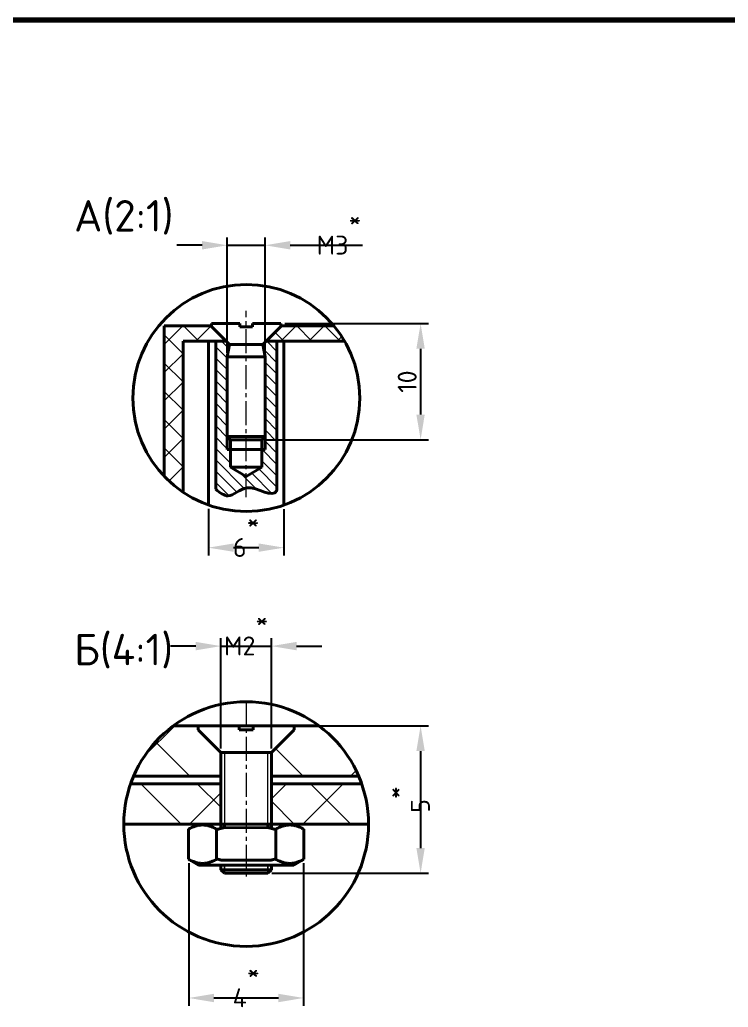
# Model space of a CAD drawing. Header units: millimetres. Extents: x -3633 to 871, y -630 to 261.
# Drawn here: x -729.5 to -617, y -321.2 to -164.4 of the extents above; entities that cross this region are included whole.
import ezdxf

# ---------------------------------------------------------------- set-up
doc = ezdxf.new("R2010")
doc.units = ezdxf.units.MM
doc.linetypes.add('CENTER2', pattern=[28.575, 19.05, -3.175, 3.175, -3.175])
for name, color, linetype, lineweight in [('border', 7, 'Continuous', 70), ('Sheet', 7, 'Continuous', 30), ('Text', 7, 'Continuous', 18), ('Размерные линии', 7, 'Continuous', 15), ('Сплошная тонкая', 7, 'Continuous', 20), ('Штриховка', 7, 'Continuous', 9)]:
    doc.layers.add(name, color=color, linetype=linetype, lineweight=lineweight)
doc.styles.add('Main', font='isocpeur.ttf', dxfattribs={"height": 3})
doc.dimstyles.new('ISO-25', dxfattribs={"dimtxt": 3, "dimasz": 4, "dimexe": 1.25, "dimexo": 0.625, "dimtad": 1, "dimtoh": 1, "dimtxsty": 'Main', "dimcen": 2.5, "dimadec": 0, "dimazin": 0, "dimtfac": 1, "dimtmove": 0, "dimatfit": 3, "dimfxl": 1, "dimarcsym": 0})
pattern_1 = [(315, (-3489.6526, -911.2068), (2.245064, 2.245064), []), (45, (-3489.6526, -911.2068), (-2.245064, 2.245064), [])]
pattern_2 = [(45, (2615.018, 816.235), (-8.980256, 8.980256), []), (135, (2615.018, 816.235), (-8.980256, -8.980256), [])]

# ---------------------------------------------------------------- blocks, each defined once
blk = doc.blocks.new('*D66')
at = {"layer": 'Defpoints', "color": 0, "transparency": 16777216}
for p in [(-690.53, -200.26), (-696.53, -217.99), (-690.53, -217.99)]:
    blk.add_point(p, dxfattribs=at)
at = {"layer": 'Размерные линии', "color": 0, "lineweight": -2, "transparency": 16777216}
for p, q in [((-696.53, -217.36), (-696.53, -199.01)), ((-690.53, -217.36), (-690.53, -199.01)), ((-700.53, -200.26), (-704.53, -200.26)), ((-696.53, -200.26), (-690.53, -200.26)), ((-686.53, -200.26), (-675.05, -200.26))]:
    blk.add_line(p, q, dxfattribs=at)
at = {"layer": 'Размерные линии', "color": 0, "transparency": 16777216}
for points in [[(-700.53, -199.59), (-700.53, -200.93), (-696.53, -200.26)], [(-686.53, -199.59), (-686.53, -200.93), (-690.53, -200.26)]]:
    blk.add_solid(points, dxfattribs=at)
at = {"layer": 'Размерные линии', "color": 0, "transparency": 16777216, "insert": (-678.79, -198.14), "char_height": 3, "attachment_point": 5, "style": 'Main'}
blk.add_mtext('M3\\S*^ ;', dxfattribs=at)
blk = doc.blocks.new('*D67')
at = {"layer": 'Defpoints', "color": 0, "transparency": 16777216}
for p in [(-688.03, -212.69), (-691.03, -231.13), (-665.84, -231.13)]:
    blk.add_point(p, dxfattribs=at)
at = {"layer": 'Размерные линии', "color": 0, "lineweight": -2, "transparency": 16777216}
for p, q in [((-687.41, -212.69), (-664.59, -212.69)), ((-665.84, -216.69), (-665.84, -227.13)), ((-690.41, -231.13), (-664.59, -231.13))]:
    blk.add_line(p, q, dxfattribs=at)
at = {"layer": 'Размерные линии', "color": 0, "transparency": 16777216}
for points in [[(-666.51, -216.69), (-665.18, -216.69), (-665.84, -212.69)], [(-666.51, -227.13), (-665.18, -227.13), (-665.84, -231.13)]]:
    blk.add_solid(points, dxfattribs=at)
at = {"layer": 'Размерные линии', "color": 0, "transparency": 16777216, "insert": (-667.97, -221.91), "char_height": 3, "attachment_point": 5, "rotation": 90, "style": 'Main'}
blk.add_mtext('10', dxfattribs=at)
blk = doc.blocks.new('*D68')
at = {"layer": 'Defpoints', "color": 0, "transparency": 16777216}
for p in [(-699.53, -241.5), (-687.53, -241.52), (-687.53, -248.27)]:
    blk.add_point(p, dxfattribs=at)
at = {"layer": 'Размерные линии', "color": 0, "lineweight": -2, "transparency": 16777216}
for p, q in [((-699.53, -242.13), (-699.53, -249.52)), ((-687.53, -242.15), (-687.53, -249.52)), ((-695.53, -248.27), (-691.53, -248.27))]:
    blk.add_line(p, q, dxfattribs=at)
at = {"layer": 'Размерные линии', "color": 0, "transparency": 16777216}
for points in [[(-695.53, -247.6), (-695.53, -248.93), (-699.53, -248.27)], [(-691.53, -247.6), (-691.53, -248.93), (-687.53, -248.27)]]:
    blk.add_solid(points, dxfattribs=at)
at = {"layer": 'Размерные линии', "color": 0, "transparency": 16777216, "insert": (-693.53, -246.14), "char_height": 3, "attachment_point": 5, "style": 'Main'}
blk.add_mtext('6\\S*^ ;', dxfattribs=at)
blk = doc.blocks.new('*D69')
at = {"layer": 'Defpoints', "color": 0, "transparency": 16777216}
for p in [(-689.53, -263.9), (-697.53, -280.8), (-689.53, -280.8)]:
    blk.add_point(p, dxfattribs=at)
at = {"layer": 'Размерные линии', "color": 0, "lineweight": -2, "transparency": 16777216}
for p, q in [((-697.53, -280.17), (-697.53, -262.65)), ((-689.53, -280.17), (-689.53, -262.65)), ((-701.53, -263.9), (-705.53, -263.9)), ((-697.53, -263.9), (-689.53, -263.9)), ((-685.53, -263.9), (-681.53, -263.9))]:
    blk.add_line(p, q, dxfattribs=at)
at = {"layer": 'Размерные линии', "color": 0, "transparency": 16777216}
for points in [[(-701.53, -263.23), (-701.53, -264.57), (-697.53, -263.9)], [(-685.53, -263.23), (-685.53, -264.57), (-689.53, -263.9)]]:
    blk.add_solid(points, dxfattribs=at)
at = {"layer": 'Размерные линии', "color": 0, "transparency": 16777216, "insert": (-693.53, -261.77), "char_height": 3, "attachment_point": 5, "style": 'Main'}
blk.add_mtext('M2\\S*^ ;', dxfattribs=at)
blk = doc.blocks.new('*D70')
at = {"layer": 'Defpoints', "color": 0, "transparency": 16777216}
for p in [(-702.65, -297.76), (-684.41, -297.76), (-684.41, -319.77)]:
    blk.add_point(p, dxfattribs=at)
at = {"layer": 'Размерные линии', "color": 0, "lineweight": -2, "transparency": 16777216}
for p, q in [((-702.65, -298.39), (-702.65, -321.02)), ((-684.41, -298.39), (-684.41, -321.02)), ((-698.65, -319.77), (-688.41, -319.77))]:
    blk.add_line(p, q, dxfattribs=at)
at = {"layer": 'Размерные линии', "color": 0, "transparency": 16777216}
for points in [[(-698.65, -319.11), (-698.65, -320.44), (-702.65, -319.77)], [(-688.41, -319.11), (-688.41, -320.44), (-684.41, -319.77)]]:
    blk.add_solid(points, dxfattribs=at)
at = {"layer": 'Размерные линии', "color": 0, "transparency": 16777216, "insert": (-693.53, -317.65), "char_height": 3, "attachment_point": 5, "style": 'Main'}
blk.add_mtext('4\\S*^ ;', dxfattribs=at)
blk = doc.blocks.new('*D71')
at = {"layer": 'Defpoints', "color": 0, "transparency": 16777216}
for p in [(-685.93, -276.56), (-690.09, -299.97), (-665.84, -299.97)]:
    blk.add_point(p, dxfattribs=at)
at = {"layer": 'Размерные линии', "color": 0, "lineweight": -2, "transparency": 16777216}
for p, q in [((-685.3, -276.56), (-664.59, -276.56)), ((-665.84, -280.56), (-665.84, -295.97)), ((-689.46, -299.97), (-664.59, -299.97))]:
    blk.add_line(p, q, dxfattribs=at)
at = {"layer": 'Размерные линии', "color": 0, "transparency": 16777216}
for points in [[(-666.51, -280.56), (-665.18, -280.56), (-665.84, -276.56)], [(-666.51, -295.97), (-665.18, -295.97), (-665.84, -299.97)]]:
    blk.add_solid(points, dxfattribs=at)
at = {"layer": 'Размерные линии', "color": 0, "transparency": 16777216, "insert": (-667.97, -288.26), "char_height": 3, "attachment_point": 5, "rotation": 90, "style": 'Main'}
blk.add_mtext('5\\S*^ ;', dxfattribs=at)

msp = doc.modelspace()

# ---------------------------------------------------------------- hatches: boundary and pattern name
at = {"layer": 'Сплошная тонкая', "lineweight": 0}
h = msp.add_hatch(dxfattribs=at)
h.set_pattern_fill('ANSI37', color=256, angle=270)
h.set_pattern_definition(pattern_1)
edge = h.paths.add_edge_path()
edge.add_arc((-693.504, -224.517), 18.023, 223.71328, 236.19631)
edge.add_line((-703.53, -239.493), (-703.53, -215.473))
edge.add_line((-703.53, -215.473), (-696.7, -215.473))
edge.add_line((-696.7, -215.473), (-699.13, -213.043))
edge.add_line((-699.13, -213.043), (-706.53, -213.043))
edge.add_line((-706.53, -213.043), (-706.53, -236.972))
h = msp.add_hatch(dxfattribs=at)
h.set_pattern_fill('ANSI31', color=256, scale=0.4, angle=270)
h.set_pattern_definition([(315, (-3489.6526, -911.2068), (0.8980256, 0.8980256), [])])
edge = h.paths.add_edge_path()
edge.add_line((-690.53, -232.688), (-691.03, -232.688))
edge.add_line((-691.03, -232.688), (-691.03, -235.473))
edge.add_line((-691.03, -235.473), (-693.53, -236.975))
edge.add_line((-693.53, -236.975), (-696.03, -235.473))
edge.add_line((-696.03, -235.473), (-696.03, -232.688))
edge.add_line((-696.03, -232.688), (-696.53, -232.688))
edge.add_line((-696.53, -232.688), (-696.53, -217.988))
edge.add_line((-696.53, -217.988), (-696.185, -215.988))
edge.add_line((-696.185, -215.988), (-696.7, -215.473))
edge.add_line((-696.7, -215.473), (-698.355, -215.473))
edge.add_line((-698.355, -215.473), (-698.355, -239.007))
edge.add_spline(control_points=[(-698.355, -239.007), (-697.71, -239.522), (-696.086, -240.82), (-693.3, -237.186), (-689.288, -240.641), (-688.641, -239.182), (-688.639, -239.179)], knot_values=[0, 0, 0, 0, 1.0876515, 2.7394151, 5.1248332, 5.1306193, 5.1306193, 5.1306193, 5.1306193], degree=3, periodic=0)
edge.add_line((-688.639, -239.179), (-688.639, -215.473))
edge.add_line((-688.639, -215.473), (-690.36, -215.473))
edge.add_line((-690.36, -215.473), (-690.875, -215.988))
edge.add_line((-690.875, -215.988), (-690.53, -217.988))
edge.add_line((-690.53, -217.988), (-690.53, -232.688))
at = {"layer": 'Штриховка'}
h = msp.add_hatch(dxfattribs=at)
h.set_pattern_fill('ANSI37', color=256, angle=270)
h.set_pattern_definition(pattern_1)
edge = h.paths.add_edge_path()
edge.add_arc((-693.504, -224.517), 18.023, 30.12159, 39.54377)
edge.add_line((-679.606, -213.043), (-687.93, -213.043))
edge.add_line((-687.93, -213.043), (-690.36, -215.473))
edge.add_line((-690.36, -215.473), (-677.915, -215.473))
h = msp.add_hatch(dxfattribs=at)
h.set_pattern_fill('ANSI37', color=256, scale=4)
h.set_pattern_definition(pattern_2)
edge = h.paths.add_edge_path()
edge.add_arc((-693.53, -292.156), 19.418, 126.5463, 156.95909)
edge.add_line((-711.399, -284.556), (-697.533, -284.556))
edge.add_line((-697.533, -284.556), (-697.533, -280.798))
edge.add_line((-697.533, -280.798), (-701.132, -277.199))
edge.add_line((-701.132, -277.199), (-701.132, -276.556))
edge.add_line((-701.132, -276.556), (-705.093, -276.556))
h = msp.add_hatch(dxfattribs=at)
h.set_pattern_fill('ANSI37', color=256, scale=4)
h.set_pattern_definition(pattern_2)
edge = h.paths.add_edge_path()
edge.add_arc((-693.53, -292.156), 19.418, 23.05339, 53.4537)
edge.add_line((-681.967, -276.556), (-685.932, -276.556))
edge.add_line((-685.932, -276.556), (-685.932, -277.199))
edge.add_line((-685.932, -277.199), (-689.53, -280.797))
edge.add_line((-689.53, -280.797), (-689.53, -284.551))
edge.add_line((-689.53, -284.551), (-675.663, -284.553))

# ---------------------------------------------------------------- linework, layer by layer
at = {"layer": 'border', "lineweight": 70}
msp.add_line((-992.656, -164.45), (-423.656, -164.45), dxfattribs=at)
at = {"layer": 'Sheet', "lineweight": 40, "ltscale": 1.31579}
for p, q in [((-699.13, -213.043), (-706.53, -213.043)), ((-706.53, -213.043), (-706.53, -236.972)), ((-696.7, -215.473), (-699.13, -213.043)), ((-699.13, -213.043), (-699.03, -213.043)), ((-699.03, -212.688), (-694.535, -212.688)), ((-699.03, -212.688), (-699.03, -213.143)), ((-696.185, -215.988), (-699.03, -213.143)), ((-692.526, -212.688), (-688.03, -212.688)), ((-690.875, -215.988), (-688.03, -213.143)), ((-687.93, -213.043), (-690.36, -215.473)), ((-688.03, -212.688), (-688.03, -213.143)), ((-688.03, -213.043), (-687.93, -213.043)), ((-679.606, -213.043), (-688.03, -213.043)), ((-703.53, -215.473), (-696.7, -215.473)), ((-703.53, -239.493), (-703.53, -215.473)), ((-696.7, -215.473), (-699.53, -215.473)), ((-699.53, -215.473), (-699.53, -241.502)), ((-696.185, -215.988), (-696.53, -217.988)), ((-696.185, -215.988), (-690.875, -215.988)), ((-690.875, -215.988), (-690.53, -217.988)), ((-687.53, -215.473), (-690.36, -215.473)), ((-690.36, -215.473), (-677.915, -215.473)), ((-687.53, -241.521), (-687.53, -215.473)), ((-696.53, -217.988), (-690.53, -217.988)), ((-696.53, -217.988), (-696.53, -230.642)), ((-690.53, -217.988), (-690.53, -230.642)), ((-681.967, -276.556), (-705.093, -276.556)), ((-701.128, -276.557), (-701.128, -277.199)), ((-701.128, -276.557), (-694.658, -276.557)), ((-697.53, -280.798), (-701.128, -277.199)), ((-692.399, -276.557), (-685.928, -276.557)), ((-689.527, -280.798), (-685.928, -277.199)), ((-685.928, -276.557), (-685.928, -277.199)), ((-689.526, -280.798), (-697.53, -280.798)), ((-711.401, -284.56), (-701.13, -284.556)), ((-711.399, -284.556), (-697.53, -284.556)), ((-689.527, -284.556), (-675.661, -284.556)), ((-685.93, -284.556), (-675.661, -284.556)), ((-697.53, -285.776), (-711.869, -285.774)), ((-675.197, -285.758), (-689.527, -285.759)), ((-712.948, -292.156), (-689.529, -292.156)), ((-701.282, -292.156), (-702.706, -292.979)), ((-702.706, -295.998), (-702.706, -292.979)), ((-696.972, -292.156), (-697.073, -292.732)), ((-690.088, -292.156), (-689.994, -292.699)), ((-689.529, -292.156), (-674.112, -292.156)), ((-685.779, -292.156), (-684.355, -292.979)), ((-684.355, -295.998), (-684.355, -292.979)), ((-684.355, -295.998), (-684.355, -292.979)), ((-702.706, -294.714), (-702.706, -297.734)), ((-684.355, -294.714), (-684.355, -297.734)), ((-701.093, -298.666), (-702.706, -297.734)), ((-685.968, -298.666), (-684.355, -297.734))]:
    msp.add_line(p, q, dxfattribs=at)
at = {"layer": 'Sheet', "lineweight": 40}
for p, q in [((-694.535, -212.688), (-694.535, -213.23)), ((-694.535, -213.23), (-692.526, -213.23)), ((-692.526, -212.688), (-692.526, -213.23)), ((-698.355, -215.473), (-698.355, -239.007)), ((-688.639, -215.473), (-688.639, -239.179)), ((-696.03, -231.13), (-696.53, -230.642)), ((-696.53, -230.642), (-690.53, -230.642)), ((-696.53, -232.688), (-696.53, -230.642)), ((-696.03, -235.473), (-696.03, -231.13)), ((-691.03, -231.13), (-696.03, -231.13)), ((-690.53, -230.642), (-691.03, -231.13)), ((-691.03, -231.13), (-691.03, -235.473)), ((-690.53, -230.642), (-690.53, -232.688)), ((-696.53, -232.688), (-696.03, -232.688)), ((-696.03, -232.688), (-690.53, -232.688)), ((-693.53, -236.975), (-696.03, -235.473)), ((-691.03, -235.473), (-696.03, -235.473)), ((-691.03, -235.473), (-693.53, -236.975)), ((-694.658, -276.557), (-694.658, -277.192)), ((-692.399, -277.192), (-694.658, -277.192)), ((-692.399, -276.557), (-692.399, -277.192)), ((-697.53, -280.797), (-697.53, -292.845)), ((-689.527, -280.798), (-689.527, -292.845)), ((-698.265, -297.764), (-698.265, -292.949)), ((-697.532, -292.156), (-697.532, -292.845)), ((-689.989, -292.729), (-697.073, -292.732)), ((-696.972, -292.732), (-696.972, -292.156)), ((-690.088, -292.156), (-690.088, -292.729)), ((-689.529, -292.156), (-689.529, -292.845)), ((-688.796, -297.764), (-688.796, -292.949)), ((-689.53, -297.869), (-697.533, -297.91)), ((-697.532, -297.868), (-697.532, -297.91)), ((-701.093, -298.666), (-697.53, -298.666)), ((-697.632, -298.666), (-685.968, -298.666)), ((-697.532, -298.666), (-697.532, -299.422)), ((-696.971, -299.965), (-697.532, -299.422)), ((-697.532, -299.422), (-689.529, -299.422)), ((-690.09, -299.965), (-689.529, -299.422)), ((-689.529, -298.666), (-689.529, -299.422)), ((-690.088, -299.965), (-696.971, -299.965))]:
    msp.add_line(p, q, dxfattribs=at)
msp.add_circle((-693.53, -292.156), 19.418, dxfattribs=at)
msp.add_spline([(-698.355, -239.007), (-696.441, -240.042), (-693.395, -238.763), (-688.644, -239.189), (-688.639, -239.179)], degree=3, dxfattribs=at)
at = {"layer": 'Sheet', "lineweight": 40, "ltscale": 1.31579}
for points, knots in [([(-702.653, -292.949), (-702.66, -292.953), (-702.667, -292.957), (-702.695, -292.972), (-702.706, -292.979), (-702.706, -292.979)], [0.0431807784, 0.0431807784, 0.0431807784, 0.0431807784, 0.0442796282, 0.0442796282, 0.0482901076, 0.0482901076, 0.0482901076, 0.0482901076]), ([(-697.918, -292.949), (-697.933, -292.953), (-697.948, -292.957), (-698.018, -292.972), (-698.072, -292.979), (-698.165, -292.979), (-698.207, -292.972), (-698.249, -292.957), (-698.257, -292.953), (-698.265, -292.949)], [0.043180778, 0.043180778, 0.043180778, 0.043180778, 0.044279628, 0.044279628, 0.048290108, 0.048290108, 0.052300587, 0.052300587, 0.053399437, 0.053399437, 0.053399437, 0.053399437]), ([(-688.796, -292.949), (-688.804, -292.953), (-688.812, -292.957), (-688.853, -292.972), (-688.896, -292.979), (-688.989, -292.979), (-689.043, -292.972), (-689.113, -292.957), (-689.128, -292.953), (-689.143, -292.949)], [0.043180778, 0.043180778, 0.043180778, 0.043180778, 0.044279628, 0.044279628, 0.048290108, 0.048290108, 0.052300587, 0.052300587, 0.053399437, 0.053399437, 0.053399437, 0.053399437]), ([(-697.918, -297.764), (-697.933, -297.76), (-697.948, -297.756), (-698.018, -297.741), (-698.072, -297.734), (-698.165, -297.734), (-698.207, -297.741), (-698.249, -297.756), (-698.257, -297.76), (-698.265, -297.764)], [0.043180778, 0.043180778, 0.043180778, 0.043180778, 0.044279628, 0.044279628, 0.048290108, 0.048290108, 0.052300587, 0.052300587, 0.053399437, 0.053399437, 0.053399437, 0.053399437]), ([(-688.796, -297.764), (-688.804, -297.76), (-688.812, -297.756), (-688.853, -297.741), (-688.896, -297.734), (-688.989, -297.734), (-689.043, -297.741), (-689.113, -297.756), (-689.128, -297.76), (-689.143, -297.764)], [0.043180778, 0.043180778, 0.043180778, 0.043180778, 0.044279628, 0.044279628, 0.048290108, 0.048290108, 0.052300587, 0.052300587, 0.053399437, 0.053399437, 0.053399437, 0.053399437])]:
    msp.add_open_spline(points, degree=3, knots=knots, dxfattribs=at)
for points, weights in [([(-698.265, -292.949), (-700.459, -291.731), (-702.653, -292.949)], [1.00661502501, 1.14808551337, 1.00661502501]), ([(-697.073, -292.732), (-697.487, -292.829), (-697.918, -292.949)], [1.02915888488, 1.0189650884, 1.00661502501]), ([(-689.143, -292.949), (-689.574, -292.829), (-689.988, -292.732)], [1.00661502501, 1.01896519389, 1.02915905903]), ([(-684.408, -292.949), (-686.602, -291.731), (-688.796, -292.949)], [1.00661502501, 1.14808551337, 1.00661502501]), ([(-698.265, -297.764), (-700.459, -298.982), (-702.653, -297.764)], [1.00661502501, 1.14808551337, 1.00661502501]), ([(-697.53, -297.868), (-697.722, -297.818), (-697.918, -297.764)], [1.01731150628, 1.01218235873, 1.00661502501]), ([(-689.143, -297.764), (-689.338, -297.818), (-689.53, -297.868)], [1.00661502501, 1.01218245657, 1.01731168657]), ([(-684.408, -297.764), (-686.602, -298.982), (-688.796, -297.764)], [1.00661502501, 1.14808551337, 1.00661502501])]:
    msp.add_rational_spline(points, weights, degree=2, dxfattribs=at)
at = {"layer": 'Размерные линии', "lineweight": 40}
msp.add_circle((-693.504, -224.517), 18.023, dxfattribs=at)
at = {"layer": 'Сплошная тонкая', "linetype": 'CENTER2', "lineweight": 0, "ltscale": 0.2}
for p, q in [((-693.53, -240.264), (-693.53, -210.673)), ((-693.53, -272.569), (-693.53, -301.122))]:
    msp.add_line(p, q, dxfattribs=at)
at = {"layer": 'Сплошная тонкая', "lineweight": 0}
for p, q in [((-696.971, -280.798), (-696.971, -292.732)), ((-690.088, -292.729), (-690.088, -280.798)), ((-696.972, -292.156), (-696.972, -292.222)), ((-696.971, -292.732), (-696.971, -292.477)), ((-690.088, -292.156), (-690.088, -292.729)), ((-690.088, -292.156), (-690.088, -292.169)), ((-696.971, -299.965), (-696.971, -298.666)), ((-696.971, -298.666), (-696.971, -299.965)), ((-690.088, -299.965), (-690.088, -298.666)), ((-690.088, -298.666), (-690.088, -299.965))]:
    msp.add_line(p, q, dxfattribs=at)
at = {"layer": 'Штриховка', "linetype": 'Continuous'}
for p, q in [((-703.857, -292.156, 0), (-710.261, -285.753, 0)), ((-697.533, -289.5, 0), (-701.282, -285.752, 0)), ((-689.53, -288.15, 0), (-687.136, -285.756, 0)), ((-684.556, -292.156, 0), (-678.156, -285.756, 0)), ((-676.917, -292.156, 0), (-683.317, -285.756, 0)), ((-702.517, -292.156, 0), (-697.533, -287.173, 0)), ((-685.897, -292.156, 0), (-689.53, -288.523, 0))]:
    msp.add_line(p, q, dxfattribs=at)

# ---------------------------------------------------------------- texts
at = {"layer": 'Text', "char_height": 5, "width": 31.30076, "attachment_point": 1, "style": 'Main'}
for s, insert in [('A(2:1)', (-720.846, -193.077)), ('Б(4:1)', (-720.846, -261.949))]:
    msp.add_mtext(s, dxfattribs=dict(at, insert=insert))

# ---------------------------------------------------------------- dimensions: what is measured, and where the dimension line sits
at = {"layer": 'Размерные линии'}
for base, p1, p2, text, picture, middle in [((-690.53, -200.261), (-696.53, -217.988), (-690.53, -217.988), 'M3\\S*^ ;', '*D66', (-678.792, -198.136)), ((-687.53, -248.267), (-699.53, -241.502), (-687.53, -241.521), '6\\S*^ ;', '*D68', (-693.53, -246.142)), ((-689.526, -263.9, 0), (-697.53, -280.798), (-689.526, -280.798), 'M2\\S*^ ;', '*D69', (-693.528, -261.775, 0))]:
    dim = msp.add_linear_dim(base=base, p1=p1, p2=p2, text=text, dimstyle='ISO-25', override={"dimtxsty": 'Main'}, dxfattribs=at)
    dim.commit()
    dim.dimension.update_dxf_attribs({"geometry": picture, "text_midpoint": middle})
dim = msp.add_linear_dim(base=(-665.843, -231.13), p1=(-688.03, -212.688), p2=(-691.03, -231.13), angle=90, text='10', dimstyle='ISO-25', override={"dimtxsty": 'Main'}, dxfattribs=at)
dim.commit()
dim.dimension.update_dxf_attribs({"geometry": '*D67', "text_midpoint": (-667.968, -221.909)})
dim = msp.add_linear_dim(base=(-665.843, -299.965), p1=(-685.928, -276.557), p2=(-690.09, -299.965), angle=90, text='5\\S*^ ;', dimstyle='ISO-25', dxfattribs=at)
dim.commit()
dim.dimension.update_dxf_attribs({"geometry": '*D71', "text_midpoint": (-665.843, -288.261), "dimtype": 160})
dim = msp.add_linear_dim(base=(-684.408, -319.774, 0), p1=(-702.653, -297.764), p2=(-684.408, -297.764), text='4\\S*^ ;', dimstyle='ISO-25', dxfattribs=at)
dim.commit()
dim.dimension.update_dxf_attribs({"geometry": '*D70', "text_midpoint": (-693.53, -319.774, 0), "dimtype": 160})

doc.saveas('drawing.dxf')
